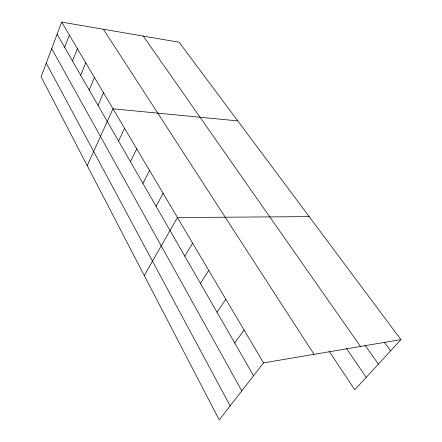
<?xml version="1.0" encoding="UTF-8"?>
<svg xmlns="http://www.w3.org/2000/svg" width="442" height="442" viewBox="0 0 442 442"><rect width="100%" height="100%" fill="white"/><g stroke="black" fill="none" stroke-linecap="round" stroke-linejoin="round"><path stroke-width="0.66" d="M61.659 22.1L41.095 76.803L219.221 419.9L263.559 362.893L400.905 339.616L179.132 42.233L61.659 22.1L263.559 362.893M64.665 47.338L69.383 35.139M72.516 60.99L77.416 48.697M80.682 75.19L85.776 62.803M89.185 89.969L94.477 77.499M98.041 105.373L103.555 92.814M87.212 165.634L113.019 108.793L237.802 120.909M118.55 141.02L124.572 128.296M130.407 161.634L136.738 148.832M142.904 183.358L149.567 170.485M156.092 206.287L163.115 193.353M144.28 275.548L177.446 217.541L309.179 216.619M184.778 256.161L192.624 243.161M200.419 283.355L208.734 270.349M217.033 312.24L225.856 299.251M234.713 342.97L244.095 330.036M400.905 339.616L354.782 389.805L329.196 351.335M384.523 342.484L390.595 350.837M365.07 345.23L378.391 364.114M143.241 36.084L360.473 346.467M346.5 348.539L366.225 377.358M103.411 29.255L314.058 354.335M57.106 34.205L253.564 375.744M51.692 48.62L241.802 390.872M46.244 63.096L230.133 405.872"/></g></svg>
